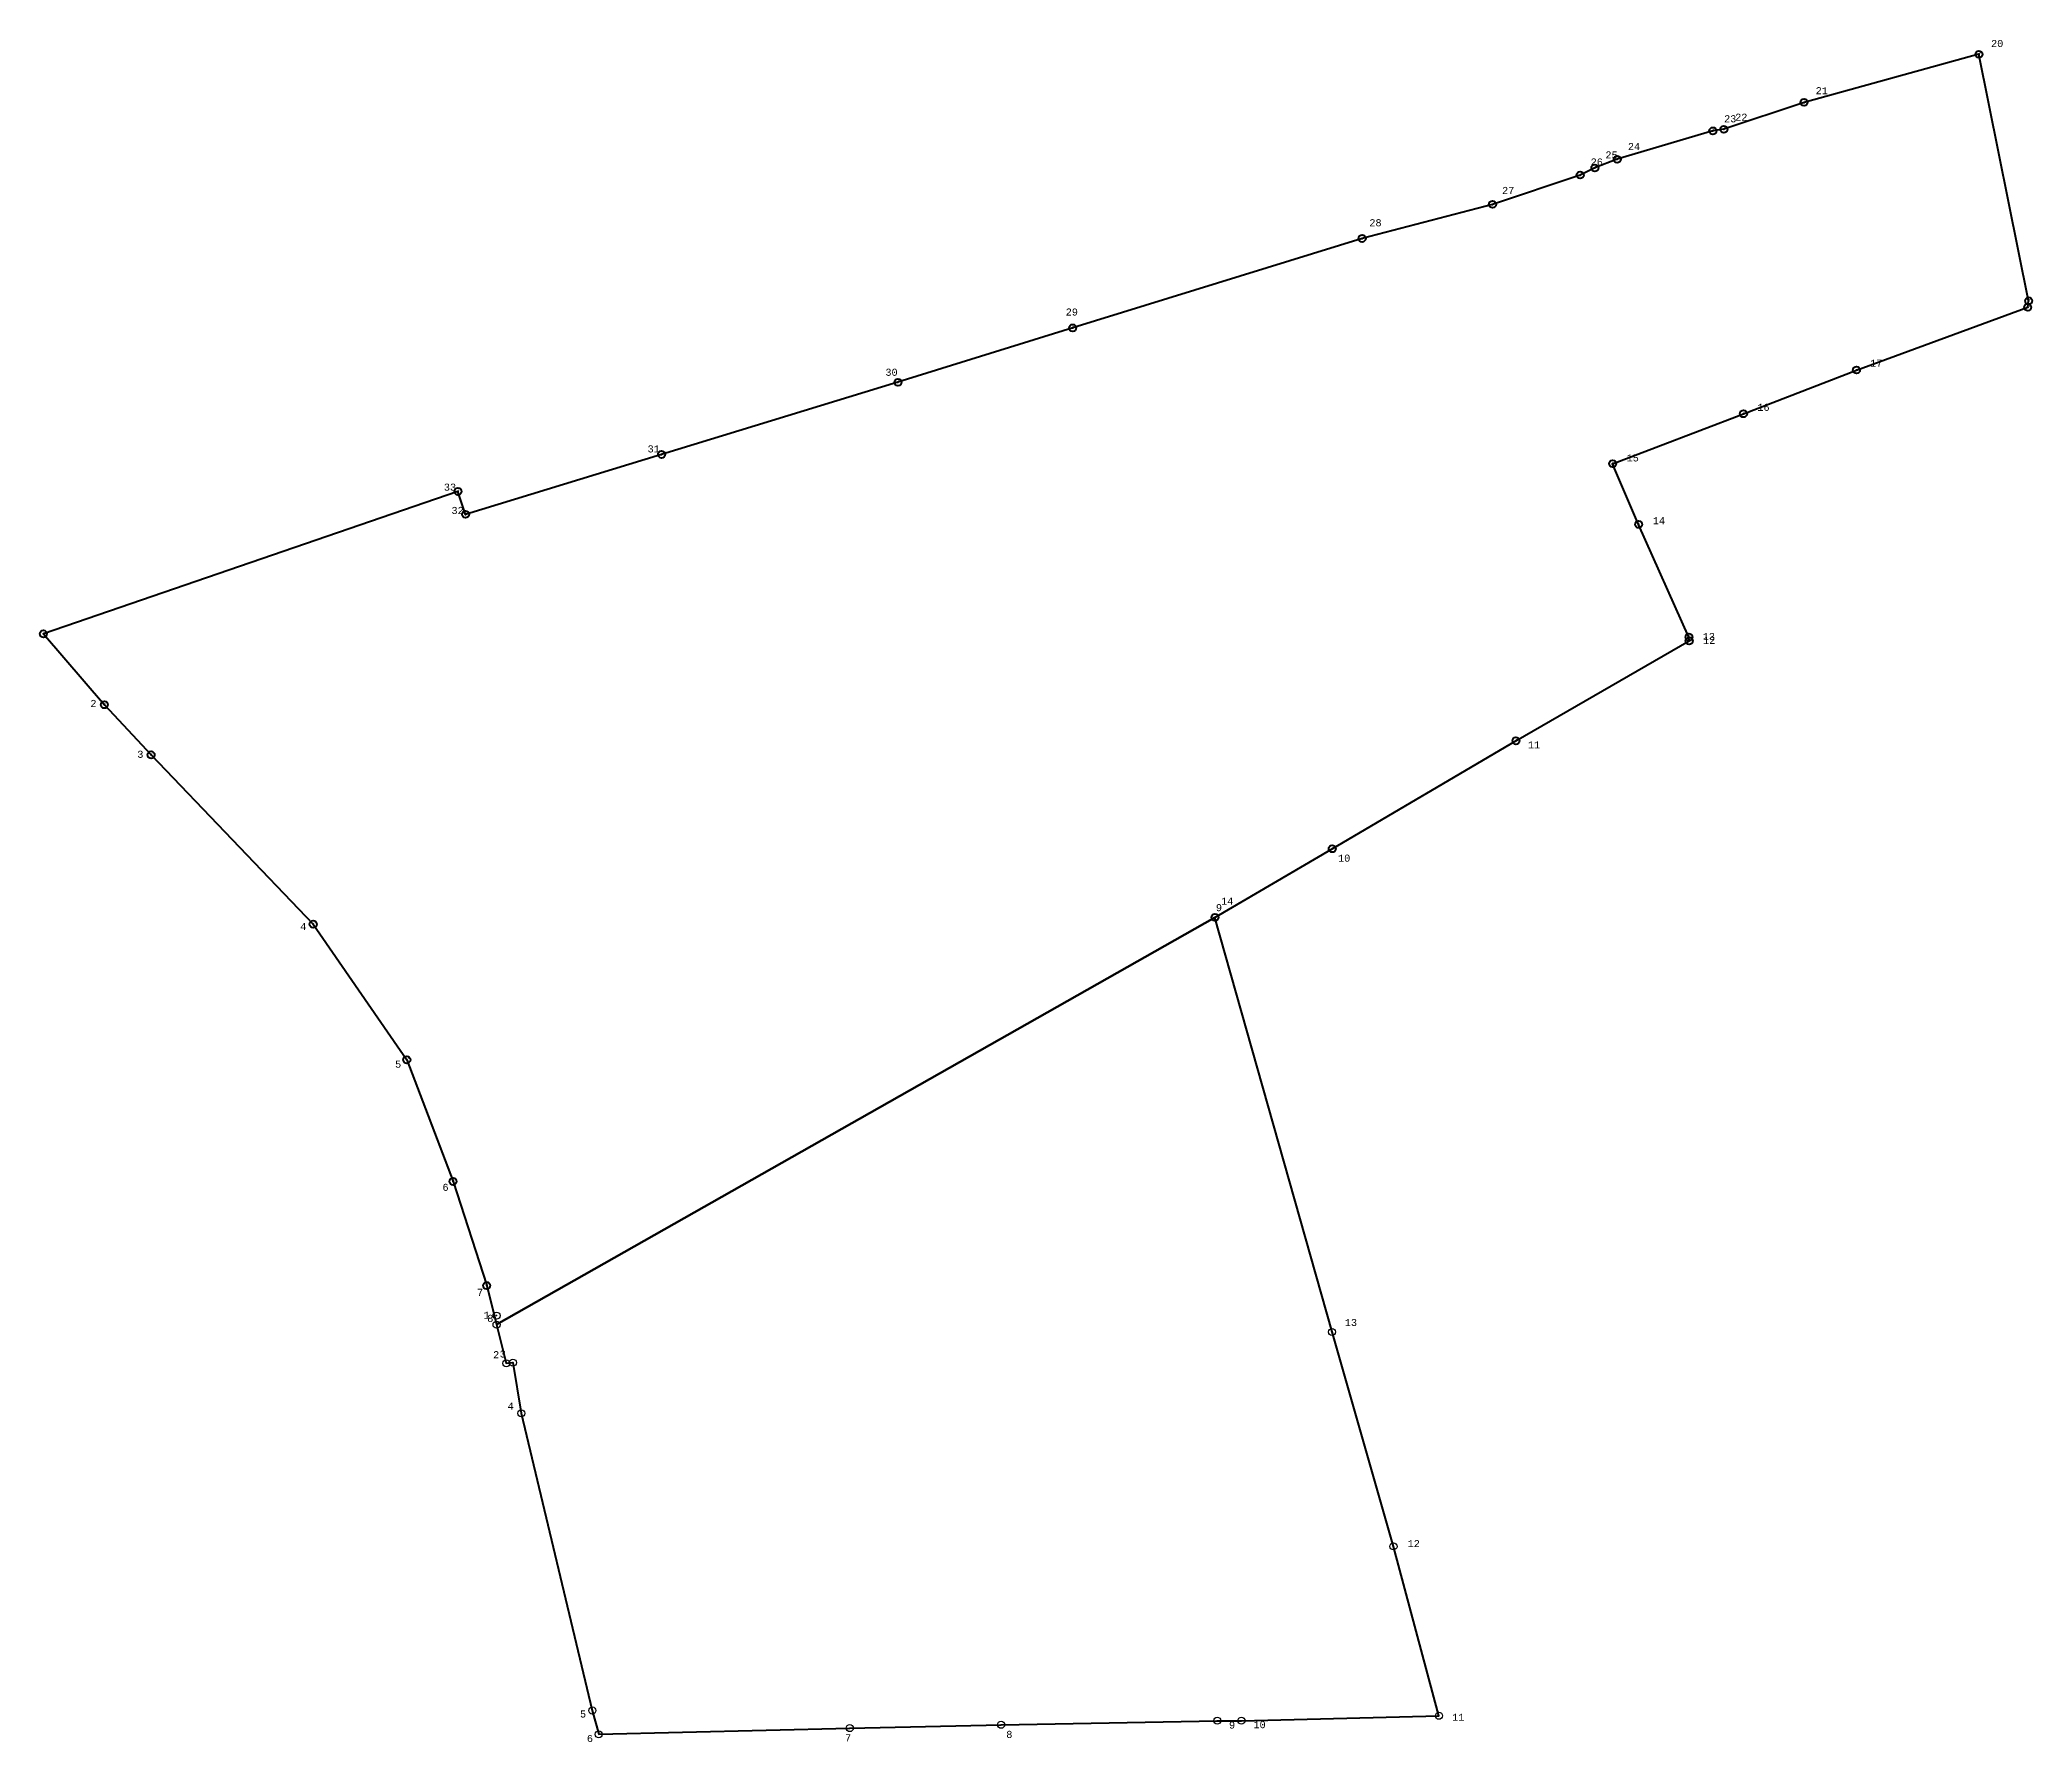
# Model space of a CAD drawing. Header units: millimetres. Extents: x 612064 to 614574, y 1323800 to 1324670.
# Drawn here: x 613174 to 613878, y 1323938 to 1324540 of the extents above; entities that cross this region are included whole.
import ezdxf

# ---------------------------------------------------------------- set-up
doc = ezdxf.new("R2010")
doc.units = ezdxf.units.MM
doc.header["$PDMODE"] = 32
doc.header["$PDSIZE"] = 2.5
doc.layers.get('0').update_dxf_attribs({"color": 1, "linetype": 'CONTINUOUS', "lineweight": 100})
doc.layers.add('CVL_PUNTO', color=2, linetype='CONTINUOUS')
doc.layers.add('CVL_PUNTO_NUM', color=2, linetype='CONTINUOUS')
doc.layers.add('Point', color=5, linetype='CONTINUOUS', lineweight=100)
doc.layers.add('Point_Name', color=1, linetype='CONTINUOUS', lineweight=100)
doc.styles.add('MONOTXT4', font='monotxt4.shx')
doc.styles.get("Standard").update_dxf_attribs({"font": 'arial.ttf', "width": 0.65})

msp = doc.modelspace()

# ---------------------------------------------------------------- linework, layer by layer
at = {"color": 2}
msp.add_lwpolyline([(613174.84, 1324330.35), (613196.39, 1324305.27), (613212.93, 1324287.57), (613270.22, 1324227.69), (613303.32, 1324179.73), (613319.68, 1324136.7), (613331.56, 1324099.91), (613335.05, 1324086.08), (613335.05, 1324086.08), (613589.03, 1324230.11), (613630.49, 1324254.35), (613695.44, 1324292.53), (613756.68, 1324327.86), (613756.6, 1324329.2), (613738.82, 1324369.04), (613729.62, 1324390.52), (613775.88, 1324408.17), (613815.8, 1324423.63), (613876.37, 1324445.85), (613876.68, 1324448.11), (613859.12, 1324535.28), (613797.28, 1324518.3), (613768.95, 1324508.78), (613765.05, 1324508.2), (613731.24, 1324498.16), (613723.35, 1324495.11), (613718.15, 1324492.59), (613687.14, 1324482.22), (613641.07, 1324470.16), (613538.73, 1324438.55), (613476.97, 1324419.31), (613393.39, 1324393.78), (613324.11, 1324372.61), (613321.41, 1324380.7), (613174.84, 1324330.35)], dxfattribs=at)
at = {"color": 7, "true_color": 0xffffff}
msp.add_lwpolyline([(613174.84, 1324330.35), (613196.39, 1324305.27), (613212.93, 1324287.57), (613270.22, 1324227.69), (613303.32, 1324179.73), (613319.68, 1324136.7), (613331.56, 1324099.91), (613335.05, 1324086.08), (613589.03, 1324230.11), (613630.49, 1324254.35), (613695.44, 1324292.53), (613756.68, 1324327.86), (613756.6, 1324329.2), (613738.82, 1324369.04), (613729.62, 1324390.52), (613775.88, 1324408.17), (613815.8, 1324423.63), (613876.37, 1324445.85), (613876.68, 1324448.11), (613859.12, 1324535.28), (613797.28, 1324518.3), (613768.95, 1324508.78), (613765.05, 1324508.2), (613731.24, 1324498.16), (613723.35, 1324495.11), (613718.15, 1324492.59), (613687.14, 1324482.22), (613641.07, 1324470.16), (613538.73, 1324438.55), (613476.97, 1324419.31), (613393.39, 1324393.78), (613324.11, 1324372.61), (613321.41, 1324380.7), (613174.84, 1324330.35)], dxfattribs=at)
at = {"color": 2, "elevation": 44.32}
msp.add_lwpolyline([(613335.05, 1324086.08), (613338.5, 1324072.41), (613340.81, 1324072.64), (613343.8, 1324054.73), (613368.9, 1323949.63), (613371.17, 1323941.22), (613459.93, 1323943.42), (613513.44, 1323944.59), (613589.85, 1323946.03), (613598.39, 1323946.02), (613668.21, 1323947.77), (613652.14, 1324007.67), (613630.41, 1324083.49), (613589.03, 1324230.11), (613335.05, 1324086.08)], dxfattribs=at)
at = {"layer": 'CVL_PUNTO', "color": 2}
for p in [(613859.12, 1324535.28), (613797.28, 1324518.3), (613768.95, 1324508.78), (613765.05, 1324508.2), (613723.35, 1324495.11), (613731.24, 1324498.16), (613718.15, 1324492.59), (613687.14, 1324482.22), (613641.07, 1324470.16), (613876.37, 1324445.85), (613876.68, 1324448.11), (613538.73, 1324438.55), (613476.97, 1324419.31), (613815.8, 1324423.63), (613775.88, 1324408.17), (613393.39, 1324393.78), (613729.62, 1324390.52), (613321.41, 1324380.7), (613324.11, 1324372.61), (613738.82, 1324369.04), (613174.84, 1324330.35), (613756.6, 1324329.2), (613756.68, 1324327.86), (613196.39, 1324305.27), (613695.44, 1324292.53), (613212.93, 1324287.57), (613630.49, 1324254.35), (613270.22, 1324227.69), (613589.03, 1324230.11), (613589.03, 1324230.11), (613303.32, 1324179.73), (613319.68, 1324136.7), (613331.56, 1324099.91), (613335.05, 1324089.26), (613335.05, 1324086.08), (613630.41, 1324083.49), (613338.5, 1324072.41), (613340.81, 1324072.64), (613343.8, 1324054.73), (613652.14, 1324007.67), (613368.9, 1323949.63), (613589.85, 1323946.03), (613598.39, 1323946.02), (613668.21, 1323947.77), (613371.17, 1323941.22), (613459.93, 1323943.42), (613513.44, 1323944.59)]:
    msp.add_point(p, dxfattribs=at)
at = {"layer": 'Point', "color": 4}
for p in [(613859.12, 1324535.28, 41.4), (613797.28, 1324518.3, 42.72), (613768.95, 1324508.78, 41.08), (613765.05, 1324508.2, 41.78), (613723.35, 1324495.11, 42.15), (613731.24, 1324498.16, 41.79), (613718.15, 1324492.59, 42.76), (613687.14, 1324482.22, 39.62), (613641.07, 1324470.16, 41.34), (613876.37, 1324445.85, 37.49), (613876.68, 1324448.11, 37.32), (613538.73, 1324438.55, 43.18), (613476.97, 1324419.31, 45.35), (613815.8, 1324423.63, 39.9), (613775.88, 1324408.17, 39.19), (613393.39, 1324393.78, 45.3), (613729.62, 1324390.52, 39.7), (613321.41, 1324380.7, 45.22), (613324.11, 1324372.61, 42.91), (613738.82, 1324369.04, 39.77), (613174.84, 1324330.35, 44.32), (613756.6, 1324329.2, 40.05), (613756.68, 1324327.86, 39.28), (613196.39, 1324305.27, 44.96), (613695.44, 1324292.53, 40.29), (613212.93, 1324287.57, 45.15), (613630.49, 1324254.35, 40.33), (613270.22, 1324227.69, 45.71), (613589.03, 1324230.11, 41.56), (613303.32, 1324179.73, 45.21), (613319.68, 1324136.7, 45.46), (613331.56, 1324099.91, 45.65)]:
    msp.add_point(p, dxfattribs=at)

# ---------------------------------------------------------------- texts
at = {"layer": 'CVL_PUNTO_NUM', "color": 2, "style": 'MONOTXT4'}
for s, p in [('20', (613863.4, 1324537.86)), ('21', (613801.38, 1324521.16)), ('23', (613769.02, 1324511.24)), ('22', (613772.95, 1324511.79)), ('24', (613735.01, 1324501.44)), ('26', (613721.84, 1324495.96)), ('25', (613727.07, 1324498.45)), ('27', (613690.53, 1324485.89)), ('28', (613643.61, 1324474.47)), ('29', (613536.26, 1324442.9)), ('17', (613820.66, 1324424.81)), ('30', (613472.52, 1324421.6)), ('16', (613780.77, 1324409.21)), ('31', (613388.44, 1324394.51)), ('15', (613734.56, 1324391.32)), ('33', (613316.42, 1324380.98)), ('32', (613319.11, 1324372.74)), ('14', (613743.82, 1324369.13)), ('13', (613761.49, 1324328.18)), ('12', (613761.57, 1324326.79)), ('2', (613191.45, 1324304.49)), ('11', (613699.66, 1324289.84)), ('3', (613208.04, 1324286.52)), ('10', (613632.55, 1324249.8)), ('14', (613591.2, 1324234.61)), ('4', (613265.66, 1324225.65)), ('9', (613589.37, 1324232.28)), ('5', (613299.18, 1324176.93)), ('6', (613315.93, 1324133.39)), ('7', (613328.15, 1324096.26)), ('1', (613330.51, 1324088.19)), ('8', (613331.76, 1324087.04)), ('13', (613634.94, 1324085.6)), ('2', (613333.83, 1324074.2)), ('3', (613336.16, 1324074.46)), ('4', (613338.97, 1324056.05)), ('12', (613657.14, 1324007.41)), ('5', (613364.55, 1323947.16)), ('11', (613672.89, 1323946.01)), ('6', (613366.98, 1323938.48)), ('7', (613458.26, 1323938.71)), ('8', (613515.25, 1323939.93)), ('9', (613594, 1323943.24)), ('10', (613602.64, 1323943.38))]:
    msp.add_text(s, height=2.5, dxfattribs=at).set_placement(p)
at = {"layer": 'Point_Name', "color": 4}
for s, p in [('p31', (613859.12, 1324535.53)), ('p32', (613797.28, 1324518.55)), ('p34', (613765.05, 1324508.45)), ('p33', (613768.95, 1324509.03)), ('p36', (613723.35, 1324495.36)), ('p35', (613731.24, 1324498.41)), ('p37', (613718.15, 1324492.84)), ('p38', (613687.14, 1324482.47)), ('p39', (613641.07, 1324470.41)), ('p29', (613876.37, 1324446.1)), ('p30', (613876.68, 1324448.36)), ('p40', (613538.73, 1324438.8)), ('p41', (613476.97, 1324419.56)), ('p28', (613815.8, 1324423.88)), ('p27', (613775.88, 1324408.42)), ('p42', (613393.39, 1324394.03)), ('p26', (613729.62, 1324390.77)), ('p31', (613321.41, 1324380.95)), ('p43', (613324.11, 1324372.86)), ('p25', (613738.82, 1324369.29)), ('p1', (613174.84, 1324330.6)), ('p24', (613756.6, 1324329.45)), ('p23', (613756.68, 1324328.11)), ('p2', (613196.39, 1324305.52)), ('p22', (613695.44, 1324292.78)), ('p3', (613212.93, 1324287.82)), ('p21', (613630.49, 1324254.6)), ('p4', (613270.22, 1324227.94)), ('p5', (613303.32, 1324179.98)), ('p6', (613319.68, 1324136.95)), ('p7', (613331.56, 1324100.16))]:
    msp.add_text(s, height=0.5, dxfattribs=at).set_placement(p)

doc.saveas('drawing.dxf')
